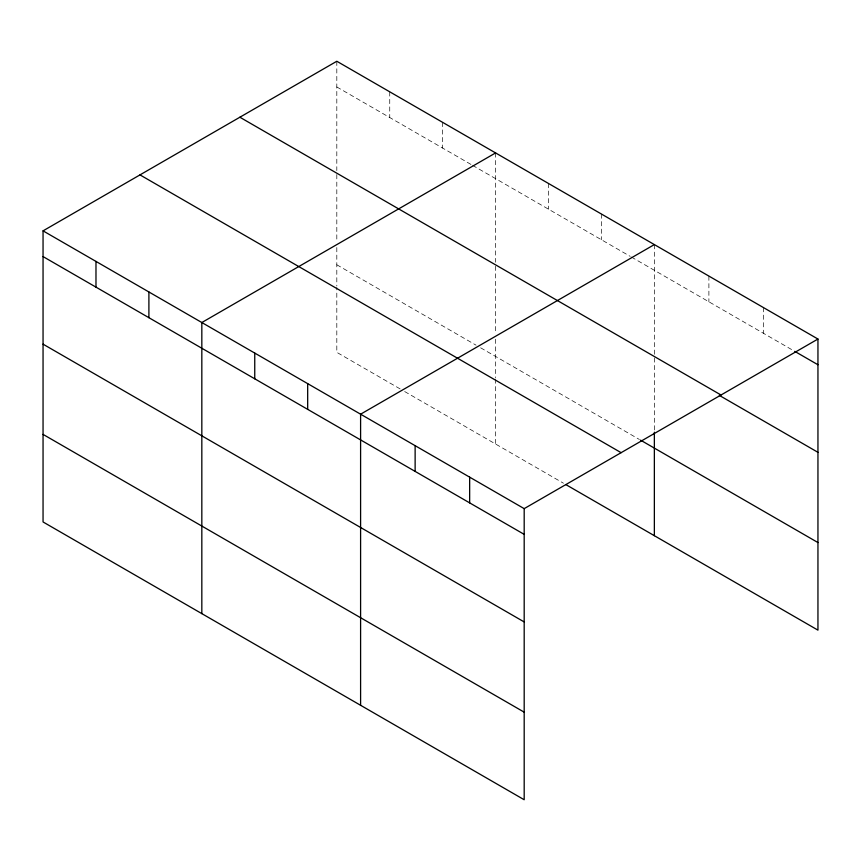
<?xml version="1.0" encoding="UTF-8"?>
<svg xmlns="http://www.w3.org/2000/svg" width="861" height="861" viewBox="0 0 861 861"><rect width="100%" height="100%" fill="white"/><g stroke="black" fill="none" stroke-linecap="round" stroke-linejoin="round"><path stroke-width="0.65" stroke-dasharray="4.3 3.23" d="M336.812 86.972L471.43 164.688M472.581 165.355L630.198 256.352M631.35 257.019L793.584 350.685M336.812 264.779L476.025 345.153M480.632 347.812L639.411 439.487M400.096 388.892L336.812 352.364L336.812 287.337M404.692 391.551L563.471 483.215M763.416 307.56L763.416 333.272M708.894 276.069L708.894 301.791M654.36 244.589L654.36 355.227M654.36 357.885L654.36 432.19M601.441 214.034L601.441 239.745M548.511 183.479L548.511 209.191M495.592 152.924L495.592 262.239M495.592 266.221L495.592 333.896M495.592 339.202L495.592 377.678M495.592 379.012L495.592 444.028M442.662 122.37L442.662 148.081M389.742 91.815L389.742 117.526M336.812 61.26L336.812 170.564M336.812 174.546L336.812 242.221M336.812 247.527L336.812 286.013"/><path stroke-width="1.29" d="M524.188 621.933L524.188 508.636L43.05 230.856L43.05 521.96L524.188 799.74L524.188 621.933L43.05 344.152M43.05 230.856L336.812 61.26L817.95 339.04L817.95 630.144L565.774 484.549M495.592 152.924L201.829 322.531L201.829 613.635M654.36 244.589L360.598 414.195L360.598 705.299M524.188 508.636L817.95 339.04M794.746 351.353L817.95 364.752M239.875 117.225L721.012 395.005M719.333 395.393L817.95 452.326M640.562 440.143L817.95 542.559M139.988 174.891L621.125 452.671M43.05 256.578L524.188 534.358M43.05 434.385L524.188 712.165M654.36 432.19L654.36 535.693M469.654 477.155L469.654 502.878M415.131 445.675L415.131 471.387M307.678 383.64L307.678 409.352M254.748 353.085L254.748 378.797M148.899 291.976L148.899 317.687M95.98 261.41L95.98 287.133"/></g></svg>
